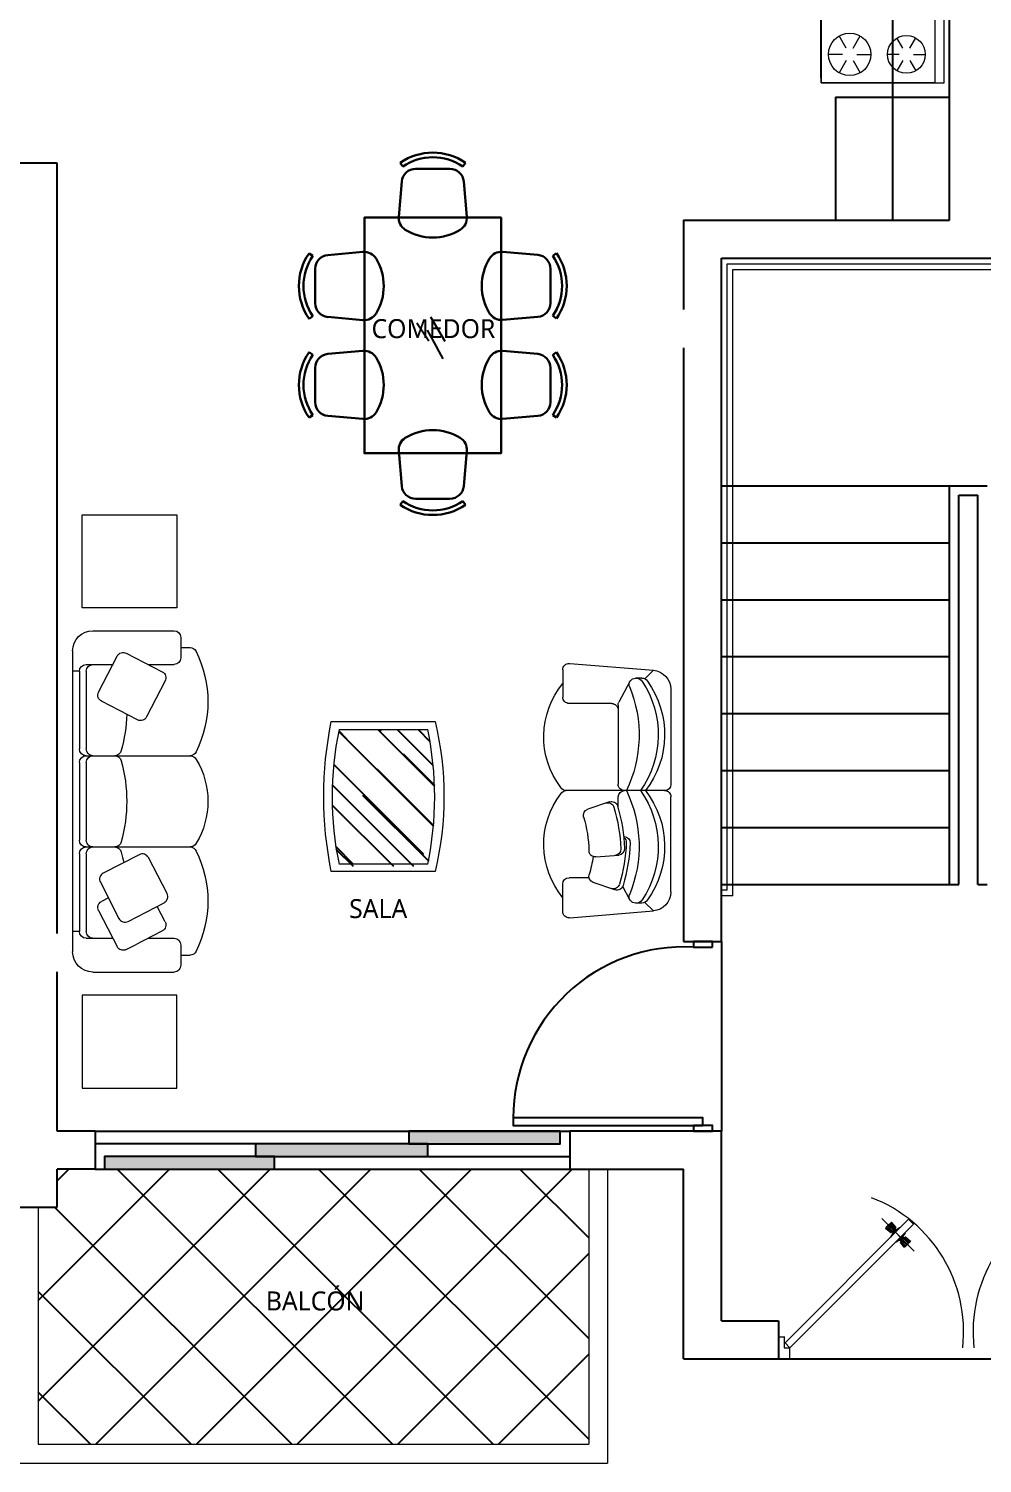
# Model space of a CAD drawing. Header units: feet. Extents: x 317 to 512, y -141 to 162.
# Drawn here: x 462.54 to 467.56, y 60.21 to 67.77 of the extents above; entities that cross this region are included whole.
import ezdxf

# ---------------------------------------------------------------- set-up
doc = ezdxf.new("R2010")
doc.units = ezdxf.units.FT
doc.header["$MEASUREMENT"] = 0
for name, color, linetype, lineweight in [('A-WALL', 7, 'Continuous', 25), ('closet', 8, 'Continuous', 5), ('FURN', 2, 'Continuous', 30), ('muebles', 2, 'Continuous', 5), ('P-SANR-FIXT', 2, 'Continuous', 9), ('PUERTA', 8, 'Continuous', 9), ('TXT', 2, 'Continuous', 9)]:
    doc.layers.add(name, color=color, linetype=linetype, lineweight=lineweight)
for name, color, linetype in [('AGUASNEGRAS', 4, 'Continuous'), ('COCINA', 2, 'Continuous'), ('escalera', 2, 'Continuous'), ('MB3', 8, 'Continuous'), ('PERT-VENT', 8, 'Continuous'), ('PISO', 8, 'Continuous'), ('puertas', 7, 'Continuous'), ('relleno', 8, 'Continuous'), ('VENTANA', 8, 'Continuous')]:
    doc.layers.add(name, color=color, linetype=linetype)
doc.styles.add('ads', font='trebuc.ttf', dxfattribs={"height": 0.14})

# ---------------------------------------------------------------- blocks, each defined once
blk = doc.blocks.new('A$C285A50AC')
at = {"layer": 'muebles'}
for p, q in [((0.0012, 0.6896, -0.889), (0, 0.0292, -0.889)), ((0.0012, 0.6896), (0.0011, 0.6388)), ((0.0011, 0.6388), (0.7631, 0.6374)), ((0.7632, 0.6882), (0.0012, 0.6896)), ((0.7632, 0.6882, -0.889), (0.0012, 0.6896, -0.889)), ((0.762, 0.0278, -0.889), (0.7632, 0.6882, -0.889)), ((0.7631, 0.6374), (0.7632, 0.6882)), ((0.1203, 0.5052, 0.0025), (0.0543, 0.5435, 0.0025)), ((0.1533, 0.5242, 0.0025), (0.1534, 0.6004, 0.0025)), ((0.1863, 0.5051, 0.0025), (0.2523, 0.5431, 0.0025)), ((0.6105, 0.5234, 0.0025), (0.6106, 0.5869, 0.0025)), ((0.1202, 0.4671, 0.0025), (0.0541, 0.4292, 0.0025)), ((0.1862, 0.467, 0.0025), (0.2521, 0.4288, 0.0025)), ((0.5774, 0.4663, 0.0025), (0.5223, 0.4347, 0.0025)), ((0.5775, 0.5044, 0.0025), (0.5225, 0.5363, 0.0025)), ((0.6434, 0.4662, 0.0025), (0.6983, 0.4343, 0.0025)), ((0.6435, 0.5043, 0.0025), (0.6985, 0.5359, 0.0025)), ((0.1532, 0.448, 0.0025), (0.153, 0.3718, 0.0025)), ((0.6104, 0.4472, 0.0025), (0.6102, 0.3837, 0.0025)), ((0.1197, 0.2004, 0.0025), (0.0648, 0.2323, 0.0025)), ((0.1527, 0.2194, 0.0025), (0.1529, 0.2829, 0.0025)), ((0.1857, 0.2003, 0.0025), (0.2408, 0.232, 0.0025)), ((0.5769, 0.1996, 0.0025), (0.511, 0.2378, 0.0025)), ((0.6099, 0.2186, 0.0025), (0.6101, 0.2948, 0.0025)), ((0.6429, 0.1995, 0.0025), (0.709, 0.2375, 0.0025)), ((0.1196, 0.1623, 0.0025), (0.0646, 0.1307, 0.0025)), ((0.1856, 0.1622, 0.0025), (0.2406, 0.1304, 0.0025)), ((0.5768, 0.1615, 0.0025), (0.5108, 0.1235, 0.0025)), ((0.6428, 0.1614, 0.0025), (0.7088, 0.1232, 0.0025)), ((0.1526, 0.1432, 0.0025), (0.1525, 0.0797, 0.0025)), ((0.6098, 0.1424, 0.0025), (0.6097, 0.0662, 0.0025)), ((0, 0.0292, -0.889), (0.762, 0.0278, -0.889))]:
    blk.add_line(p, q, dxfattribs=at)
at = {"layer": 'muebles', "extrusion": (-0.001805, -0.999998, 0)}
for p, q in [((0.0635, 0.0265, -0.6223), (0.6985, 0.0254, -0.6223)), ((0.0635, 0.0265, -0.1016), (0.6985, 0.0254, -0.1016))]:
    blk.add_line(p, q, dxfattribs=at)
at = {"layer": 'muebles'}
for centre, radius in [((0.1532, 0.4861, 0.0025), 0.1143), ((0.6104, 0.4853, 0.0025), 0.1016), ((0.1527, 0.1813, 0.0025), 0.1016), ((0.6099, 0.1805, 0.0025), 0.1143)]:
    blk.add_circle(centre, radius, dxfattribs=at)
at = {"layer": 'muebles', "extrusion": (-0.001805, -0.999998, 0)}
for centre in [(0.0888, -0.0381, -0.0267), (0.2158, -0.0381, -0.0267), (0.3809, -0.0381, -0.0267), (0.546, -0.0381, -0.0267), (0.673, -0.0381, -0.0267)]:
    blk.add_circle(centre, 0.0254, dxfattribs=at)
at = {"layer": 'muebles'}
for points in [[(0, 0.0292), (0.0011, 0.6388), (0.7631, 0.6374), (0.762, 0.0278)], [(0.0012, 0.6896, 0.254), (0.0011, 0.6388, 0.254), (0.7631, 0.6374, 0.254), (0.7632, 0.6882, 0.254)], [(0.0254, 0.0266, -0.0762), (0.0254, 0.0266, -0.5334), (0.7366, 0.0253, -0.5334), (0.7366, 0.0253, -0.0762)], [(0.0254, 0.0266, -0.5969), (0.0254, 0.0266, -0.8509), (0.7366, 0.0253, -0.8509), (0.7366, 0.0253, -0.5969)]]:
    blk.add_3dface(points, dxfattribs=at)
blk = doc.blocks.new('A$C4D292AF4')
at = {"layer": 'puertas'}
for points in [[(0.03, 0.05), (0.07, 0.05), (0.07, 1.05), (0.03, 1.05)], [(0, 0), (0.03, 0), (0.03, 0.1), (0, 0.1)], [(0.97, 0), (1, 0), (1, 0.1), (0.97, 0.1)]]:
    blk.add_lwpolyline(points, close=True, dxfattribs=at)
blk.add_arc((0.0677, 0.1465), 0.9035, 357.04812, 89.85557, dxfattribs=at)
blk = doc.blocks.new('PUERTA DOBLE')
at = {"layer": 'PUERTA'}
for p, q in [((957.1647, -2898.5511), (957.8159, -2897.8987)), ((957.842, -2897.9248), (957.1897, -2898.576)), ((957.6749, -2897.896), (957.8458, -2898.0667)), ((957.695, -2897.946), (957.6947, -2897.9477)), ((957.6947, -2897.9477), (957.695, -2897.9494)), ((957.7226, -2897.9697), (957.6947, -2897.9481)), ((957.695, -2897.946), (957.7107, -2897.9317)), ((957.72, -2897.9697), (957.695, -2897.9494)), ((957.7238, -2897.9685), (957.6961, -2897.946)), ((957.6963, -2897.9434), (957.7093, -2897.9306)), ((957.6974, -2897.9447), (957.6963, -2897.9434)), ((957.7271, -2897.9649), (957.6996, -2897.941)), ((957.7093, -2897.9306), (957.7047, -2897.934)), ((957.7047, -2897.9352), (957.7047, -2897.934)), ((957.7308, -2897.9613), (957.7059, -2897.9363)), ((957.7226, -2897.9174), (957.7093, -2897.9306)), ((957.7093, -2897.9306), (957.7129, -2897.9257)), ((957.7249, -2897.9161), (957.7107, -2897.9317)), ((957.7129, -2897.9257), (957.7143, -2897.9256)), ((957.7389, -2897.9529), (957.7152, -2897.9269)), ((957.7439, -2897.9481), (957.7201, -2897.9221)), ((957.7226, -2897.9174), (957.7232, -2897.918)), ((957.7226, -2897.9697), (957.7354, -2897.9567)), ((957.7476, -2897.9445), (957.7248, -2897.9173)), ((957.7268, -2897.9157), (957.7249, -2897.9161)), ((957.7485, -2897.9435), (957.726, -2897.9161)), ((957.7282, -2897.9163), (957.7268, -2897.9157)), ((957.7485, -2897.9412), (957.7282, -2897.9163)), ((957.7297, -2897.966), (957.7368, -2897.959)), ((957.7331, -2897.9698), (957.7297, -2897.966)), ((957.7331, -2897.9698), (957.7297, -2897.966)), ((957.7343, -2897.9685), (957.7305, -2897.9649)), ((957.7357, -2897.9671), (957.7318, -2897.9636)), ((957.7331, -2897.9698), (957.7401, -2897.9613)), ((957.7378, -2897.965), (957.7342, -2897.9611)), ((957.7485, -2897.9435), (957.7354, -2897.9567)), ((957.7449, -2897.9505), (957.7368, -2897.959)), ((957.739, -2897.9757), (957.74, -2897.9685)), ((957.7427, -2897.9589), (957.74, -2897.9556)), ((957.7485, -2897.9541), (957.7401, -2897.9613)), ((957.7446, -2897.9568), (957.7425, -2897.9527)), ((957.7438, -2897.9697), (957.7427, -2897.966)), ((957.7485, -2897.9649), (957.7436, -2897.9635)), ((957.7472, -2897.9556), (957.7438, -2897.9519)), ((957.7485, -2897.9541), (957.7449, -2897.9505)), ((957.7473, -2897.9541), (957.745, -2897.9518)), ((957.7729, -2897.9939), (957.7469, -2897.9679)), ((957.7533, -2897.9602), (957.7472, -2897.9612)), ((957.7604, -2897.9529), (957.7494, -2897.9591)), ((957.7662, -2897.947), (957.7521, -2897.9565)), ((957.7558, -2897.9541), (957.7547, -2897.9541)), ((957.7686, -2897.9447), (957.7558, -2897.9541)), ((957.7976, -2897.9712), (957.7969, -2897.9698)), ((957.8159, -2897.8987), (957.842, -2897.9248)), ((958.5859, -2897.896), (958.4149, -2898.0667)), ((958.4449, -2897.8987), (958.4188, -2897.9248)), ((958.4188, -2897.9248), (959.0711, -2898.576)), ((959.096, -2898.5511), (958.4449, -2897.8987)), ((958.4632, -2897.9712), (958.4639, -2897.9698)), ((958.4879, -2897.9939), (958.5139, -2897.9679)), ((958.4922, -2897.9447), (958.505, -2897.9541)), ((958.4946, -2897.947), (958.5087, -2897.9565)), ((958.5004, -2897.9529), (958.5114, -2897.9591)), ((958.505, -2897.9541), (958.5061, -2897.9541)), ((958.5075, -2897.9602), (958.5136, -2897.9612)), ((958.5122, -2897.9435), (958.5348, -2897.9161)), ((958.5122, -2897.9412), (958.5326, -2897.9163)), ((958.5122, -2897.9435), (958.5254, -2897.9567)), ((958.5122, -2897.9541), (958.5159, -2897.9505)), ((958.5122, -2897.9541), (958.5207, -2897.9613)), ((958.5122, -2897.9649), (958.5172, -2897.9635)), ((958.5132, -2897.9445), (958.536, -2897.9173)), ((958.5135, -2897.9541), (958.5158, -2897.9518)), ((958.5136, -2897.9556), (958.517, -2897.9519)), ((958.5159, -2897.9505), (958.524, -2897.959)), ((958.5162, -2897.9568), (958.5183, -2897.9527)), ((958.5169, -2897.9481), (958.5407, -2897.9221)), ((958.517, -2897.9697), (958.5181, -2897.966)), ((958.5181, -2897.9589), (958.5208, -2897.9556)), ((958.5277, -2897.9698), (958.5207, -2897.9613)), ((958.5218, -2897.9757), (958.5208, -2897.9685)), ((958.5219, -2897.9529), (958.5456, -2897.9269)), ((958.523, -2897.965), (958.5266, -2897.9611)), ((958.5311, -2897.966), (958.524, -2897.959)), ((958.5251, -2897.9671), (958.529, -2897.9636)), ((958.5382, -2897.9697), (958.5254, -2897.9567)), ((958.5265, -2897.9685), (958.5303, -2897.9649)), ((958.5277, -2897.9698), (958.5311, -2897.966)), ((958.5277, -2897.9698), (958.5311, -2897.966)), ((958.53, -2897.9613), (958.5549, -2897.9363)), ((958.5326, -2897.9163), (958.534, -2897.9157)), ((958.5337, -2897.9649), (958.5611, -2897.941)), ((958.534, -2897.9157), (958.5359, -2897.9161)), ((958.5359, -2897.9161), (958.5501, -2897.9317)), ((958.537, -2897.9685), (958.5647, -2897.946)), ((958.5382, -2897.9174), (958.5376, -2897.918)), ((958.5382, -2897.9174), (958.5515, -2897.9306)), ((958.5382, -2897.9697), (958.566, -2897.9481)), ((958.5408, -2897.9697), (958.5658, -2897.9494)), ((958.5479, -2897.9257), (958.5464, -2897.9256)), ((958.5515, -2897.9306), (958.5479, -2897.9257)), ((958.5658, -2897.946), (958.5501, -2897.9317)), ((958.5515, -2897.9306), (958.5561, -2897.934)), ((958.5645, -2897.9434), (958.5515, -2897.9306)), ((958.5561, -2897.9352), (958.5561, -2897.934)), ((958.5634, -2897.9447), (958.5645, -2897.9434)), ((958.5658, -2897.946), (958.5661, -2897.9477)), ((958.5661, -2897.9477), (958.5658, -2897.9494)), ((957.7235, -2897.9899), (957.732, -2897.9768)), ((957.7257, -2897.9886), (957.7355, -2897.9732)), ((957.732, -2897.9814), (957.7379, -2897.9706)), ((957.732, -2897.9768), (957.7331, -2897.9766)), ((957.7507, -2898.0185), (957.7651, -2898.009)), ((957.7532, -2898.016), (957.7686, -2898.0064)), ((957.7591, -2898.01), (957.771, -2898.0042)), ((957.7662, -2898.0029), (957.7734, -2898.0016)), ((957.7722, -2898.0219), (957.7914, -2898.0458)), ((957.7723, -2897.9981), (957.7757, -2897.998)), ((957.7723, -2898.0087), (957.7795, -2898.0004)), ((957.7723, -2898.0185), (957.7852, -2898.0064)), ((957.7723, -2898.0087), (957.7759, -2898.0124)), ((957.7723, -2898.0087), (957.7759, -2898.0111)), ((957.7724, -2898.0193), (957.7929, -2898.0459)), ((957.7733, -2898.0078), (957.7771, -2898.0111)), ((957.7733, -2898.0184), (957.7955, -2898.0451)), ((957.7748, -2898.0067), (957.778, -2898.0087)), ((957.7759, -2897.9937), (957.7771, -2897.997)), ((957.7759, -2898.0124), (957.7829, -2898.0038)), ((957.7771, -2898.0041), (957.7804, -2898.0067)), ((957.7771, -2898.0147), (957.8, -2898.0401)), ((957.7875, -2897.9935), (957.7795, -2898.0004)), ((957.7805, -2898.0101), (957.8046, -2898.035)), ((957.7819, -2897.9874), (957.7806, -2897.9945)), ((957.7818, -2897.9982), (957.7853, -2898.0016)), ((957.7913, -2897.9967), (957.7829, -2898.0038)), ((957.7876, -2897.9814), (957.783, -2897.9922)), ((957.7838, -2897.9956), (957.7875, -2897.9994)), ((957.7972, -2897.9933), (957.7852, -2898.0064)), ((957.7949, -2897.9746), (957.7853, -2897.9899)), ((957.7864, -2897.9935), (957.7898, -2897.9967)), ((957.7865, -2897.9945), (957.7901, -2897.9981)), ((957.7875, -2897.9935), (957.7898, -2897.9967)), ((957.7973, -2897.9731), (957.7878, -2897.9861)), ((957.789, -2898.0016), (957.8138, -2898.0258)), ((957.7933, -2898.046), (957.7915, -2898.0457)), ((957.7949, -2898.0457), (957.7933, -2898.046)), ((957.7936, -2897.9982), (957.8189, -2898.0212)), ((957.7949, -2897.9969), (957.7938, -2897.9971)), ((957.7949, -2898.0457), (957.8093, -2898.03)), ((957.796, -2897.9945), (957.8238, -2898.0167)), ((957.7968, -2898.0437), (957.7975, -2898.0443)), ((957.7973, -2897.9731), (957.7976, -2897.9712)), ((957.7975, -2898.0443), (957.8104, -2898.0313)), ((957.8005, -2897.9933), (957.8246, -2898.0124)), ((957.8057, -2898.036), (957.8069, -2898.036)), ((957.8104, -2898.0313), (957.8069, -2898.036)), ((957.8248, -2898.0157), (957.8093, -2898.03)), ((957.8235, -2898.0181), (957.8104, -2898.0313)), ((957.8104, -2898.0313), (957.8153, -2898.0278)), ((957.8148, -2898.0268), (957.8148, -2898.0269)), ((957.8153, -2898.0278), (957.8153, -2898.0263)), ((957.8235, -2898.0181), (957.8229, -2898.0175)), ((957.8246, -2898.0124), (957.8252, -2898.0138)), ((957.8252, -2898.0138), (957.8248, -2898.0157)), ((958.4362, -2898.0124), (958.4356, -2898.0138)), ((958.4356, -2898.0138), (958.436, -2898.0157)), ((958.436, -2898.0157), (958.4515, -2898.03)), ((958.4602, -2897.9933), (958.4362, -2898.0124)), ((958.4648, -2897.9945), (958.437, -2898.0167)), ((958.4373, -2898.0181), (958.4379, -2898.0175)), ((958.4373, -2898.0181), (958.4504, -2898.0313)), ((958.4672, -2897.9982), (958.4419, -2898.0212)), ((958.4455, -2898.0278), (958.4455, -2898.0263)), ((958.4504, -2898.0313), (958.4455, -2898.0278)), ((958.446, -2898.0268), (958.4459, -2898.0269)), ((958.4718, -2898.0016), (958.447, -2898.0258)), ((958.4504, -2898.0313), (958.4538, -2898.036)), ((958.4633, -2898.0443), (958.4504, -2898.0313)), ((958.4658, -2898.0457), (958.4515, -2898.03)), ((958.4551, -2898.036), (958.4538, -2898.036)), ((958.4803, -2898.0101), (958.4561, -2898.035)), ((958.4837, -2898.0147), (958.4608, -2898.0401)), ((958.4635, -2897.9731), (958.4632, -2897.9712)), ((958.464, -2898.0437), (958.4633, -2898.0443)), ((958.4635, -2897.9731), (958.473, -2897.9861)), ((958.4636, -2897.9933), (958.4756, -2898.0064)), ((958.4875, -2898.0184), (958.4653, -2898.0451)), ((958.4658, -2898.0457), (958.4675, -2898.046)), ((958.4659, -2897.9746), (958.4755, -2897.9899)), ((958.4659, -2897.9969), (958.467, -2897.9971)), ((958.4675, -2898.046), (958.4693, -2898.0457)), ((958.4884, -2898.0193), (958.4679, -2898.0459)), ((958.4886, -2898.0219), (958.4694, -2898.0458)), ((958.4695, -2897.9967), (958.4779, -2898.0038)), ((958.4743, -2897.9945), (958.4707, -2897.9981)), ((958.4733, -2897.9935), (958.4709, -2897.9967)), ((958.4744, -2897.9935), (958.4709, -2897.9967)), ((958.4732, -2897.9814), (958.4778, -2897.9922)), ((958.4733, -2897.9935), (958.4812, -2898.0004)), ((958.477, -2897.9956), (958.4733, -2897.9994)), ((958.479, -2897.9982), (958.4755, -2898.0016)), ((958.4885, -2898.0185), (958.4756, -2898.0064)), ((958.4849, -2898.0124), (958.4779, -2898.0038)), ((958.4789, -2897.9874), (958.4801, -2897.9945)), ((958.4837, -2898.0041), (958.4804, -2898.0067)), ((958.4885, -2898.0087), (958.4812, -2898.0004)), ((958.486, -2898.0067), (958.4828, -2898.0087)), ((958.4849, -2897.9937), (958.4837, -2897.997)), ((958.4875, -2898.0078), (958.4837, -2898.0111)), ((958.4885, -2898.0087), (958.4849, -2898.0124)), ((958.4885, -2898.0087), (958.4849, -2898.0111)), ((958.4885, -2897.9981), (958.485, -2897.998)), ((958.4946, -2898.0029), (958.4874, -2898.0016)), ((958.5017, -2898.01), (958.4898, -2898.0042)), ((958.5076, -2898.016), (958.4922, -2898.0064)), ((958.51, -2898.0185), (958.4957, -2898.009)), ((958.5288, -2897.9814), (958.5229, -2897.9706)), ((958.535, -2897.9886), (958.5252, -2897.9732)), ((958.5288, -2897.9768), (958.5277, -2897.9766)), ((958.5372, -2897.9899), (958.5288, -2897.9768)), ((957.1598, -2898.5202), (957.1304, -2898.5202)), ((957.1598, -2898.5168), (957.1599, -2898.5761)), ((957.1898, -2898.5761), (957.1647, -2898.5511)), ((959.071, -2898.5761), (959.096, -2898.5511)), ((959.101, -2898.5168), (959.1009, -2898.5761)), ((959.101, -2898.5202), (959.1304, -2898.5202)), ((957.1898, -2898.6353), (957.1304, -2898.6353)), ((957.1599, -2898.5761), (957.1898, -2898.5761)), ((957.1898, -2898.6353), (957.1898, -2898.5761)), ((959.071, -2898.6353), (959.071, -2898.5761)), ((959.1009, -2898.5761), (959.071, -2898.5761)), ((959.071, -2898.6353), (959.1304, -2898.6353))]:
    blk.add_line(p, q, dxfattribs=at)
at = {"layer": 'PUERTA', "extrusion": (0, 0, -1)}
for centre, radius, start, end in [((-957.3493, -2898.4916), 0.7562, 111.06671, 186.41547), ((-958.9115, -2898.4916), 0.7562, 353.58453, 68.93329), ((-957.7212, -2897.9672), 0.00261, 243.43495, 296.56505), ((-957.7283, -2897.9649), 0.00166, 225, 315), ((-957.7343, -2897.9708), 0.00261, 296.56505, 26.56505), ((-957.7438, -2897.9494), 0.00261, 116.56505, 243.43495), ((-957.7461, -2897.9423), 0.00261, 153.43495, 225), ((-957.7497, -2897.9554), 0.00166, 45, 135), ((-957.7533, -2897.9518), 0.00261, 243.43495, 296.56505), ((-957.7699, -2897.9459), 0.00166, 45, 135), ((-958.4909, -2897.9459), 0.00166, 45, 135), ((-958.5075, -2897.9518), 0.00261, 243.43495, 296.56505), ((-958.5111, -2897.9554), 0.00166, 45, 135), ((-958.5146, -2897.9423), 0.00261, 315, 26.56505), ((-958.517, -2897.9494), 0.00261, 296.56505, 63.43495), ((-958.5265, -2897.9708), 0.00261, 153.43495, 243.43495), ((-958.5325, -2897.9649), 0.00166, 225, 315), ((-958.5396, -2897.9672), 0.00261, 243.43495, 296.56505), ((-957.7248, -2897.9922), 0.00166, 315, 45), ((-957.7307, -2897.9744), 0.00261, 153.43495, 225), ((-957.7496, -2898.0174), 0.00166, 225, 315), ((-957.7675, -2898.0112), 0.00332, 45, 108.43495), ((-957.7699, -2898.0076), 0.00261, 206.56505, 315), ((-957.7735, -2898.0207), 0.00166, 315, 45), ((-957.777, -2898.0136), 0.00261, 296.56505, 26.56505), ((-957.7889, -2897.9886), 0.00166, 315, 45), ((-957.7853, -2897.991), 0.00261, 153.43495, 225), ((-957.7925, -2897.9981), 0.00166, 45, 135), ((-957.7994, -2897.9946), 0.00166, 44.6517, 134.6517), ((-958.4614, -2897.9946), 0.00166, 45.3483, 135.3483), ((-958.4683, -2897.9981), 0.00166, 45, 135), ((-958.4755, -2897.991), 0.00261, 315, 26.56505), ((-958.4719, -2897.9886), 0.00166, 135, 225), ((-958.4838, -2898.0136), 0.00261, 153.43495, 243.43495), ((-958.4873, -2898.0207), 0.00166, 135, 225), ((-958.4909, -2898.0076), 0.00261, 225, 333.43495), ((-958.4933, -2898.0112), 0.00332, 71.56505, 135), ((-958.5112, -2898.0174), 0.00166, 225, 315), ((-958.5301, -2897.9744), 0.00261, 315, 26.56505), ((-958.536, -2897.9922), 0.00166, 135, 225)]:
    blk.add_arc(centre, radius, start, end, dxfattribs=at)
blk = doc.blocks.new('A$C45091238')
for points in [[(1.6527, 0.1333), (2.45, 0.1333), (2.45, 0.2), (1.6527, 0.2)], [(0.8455, 0.0667), (1.7527, 0.0667), (1.7527, 0.1333), (0.8455, 0.1333)], [(0.05, 0), (0.9455, 0), (0.9455, 0.0667), (0.05, 0.0667)]]:
    blk.add_hatch(color=256).paths.add_polyline_path(points)
at = {"layer": 'PERT-VENT', "extrusion": (-6.28888e-16, -1.94037e-15, -1)}
for points in [[(-1.6527, 0.1333), (-2.45, 0.1333), (-2.45, 0.2), (-1.6527, 0.2)], [(-0.8455, 0.0667), (-1.7527, 0.0667), (-1.7527, 0.1333), (-0.8455, 0.1333)], [(-0.05, 0), (-0.9455, 0), (-0.9455, 0.0667), (-0.05, 0.0667)]]:
    blk.add_lwpolyline(points, close=True, dxfattribs=at)
at = {"layer": 'PISO'}
for p, q in [((0, 0.2), (2.5, 0.2)), ((0, 0), (2.5, 0))]:
    blk.add_line(p, q, dxfattribs=at)
at = {"layer": 'PISO', "extrusion": (-6.28888e-16, -1.94037e-15, -1)}
for p, q in [((0.8955, 0.1333), (0, 0.1333)), ((1.7527, 0.0667), (2.5, 0.0667))]:
    blk.add_line(p, q, dxfattribs=at)
blk = doc.blocks.new('A$C5D053580')
for p, q in [((0.761, 1.0167), (0.6899, 1.1234)), ((0.8553, 1.0161), (0.7719, 1.1588)), ((0.8454, 0.9144), (0.7531, 1.0828))]:
    blk.add_line(p, q)
at = {"layer": 'FURN'}
for p, q in [((0.6077, 2.0398, -0.375), (0.5924, 2.0621, -0.375)), ((0.8841, 2.0262, -0.375), (0.6834, 2.0262, -0.375)), ((0.9598, 2.0398, -0.375), (0.9751, 2.0621, -0.375)), ((0.5845, 1.7462, -0.375), (0.6024, 1.952, -0.375)), ((0.9829, 1.7462, -0.375), (0.965, 1.952, -0.375)), ((0.3837, 1.7412, 0.375), (1.1837, 1.7412, 0.375)), ((0.3837, 0.3612, 0.375), (0.3837, 1.7412, 0.375)), ((1.1837, 1.7412, 0.375), (1.1837, 0.3612, 0.375)), ((0.0815, 1.5164, -0.375), (0.0592, 1.5317, -0.375)), ((0.3751, 1.5396, -0.375), (0.1693, 1.5217, -0.375)), ((1.1923, 1.5405, -0.375), (1.3982, 1.5226, -0.375)), ((1.4859, 1.5173, -0.375), (1.5083, 1.5326, -0.375)), ((0.0951, 1.4408, -0.375), (0.0951, 1.24, -0.375)), ((1.4724, 1.4416, -0.375), (1.4724, 1.2409, -0.375)), ((0.0815, 1.1643, -0.375), (0.0592, 1.149, -0.375)), ((0.3751, 1.1412, -0.375), (0.1693, 1.1591, -0.375)), ((1.1923, 1.142, -0.375), (1.3982, 1.1599, -0.375)), ((1.4859, 1.1652, -0.375), (1.5083, 1.1499, -0.375)), ((0.0815, 0.9373, -0.375), (0.0592, 0.9526, -0.375)), ((0.3751, 0.9605, -0.375), (0.1693, 0.9426, -0.375)), ((1.1923, 0.9605, -0.375), (1.3982, 0.9426, -0.375)), ((1.4859, 0.9373, -0.375), (1.5083, 0.9526, -0.375)), ((0.0951, 0.8616, -0.375), (0.0951, 0.6609, -0.375)), ((1.4724, 0.8616, -0.375), (1.4724, 0.6609, -0.375)), ((0.0815, 0.5852, -0.375), (0.0592, 0.5699, -0.375)), ((0.3751, 0.562, -0.375), (0.1693, 0.5799, -0.375)), ((1.1923, 0.562, -0.375), (1.3982, 0.5799, -0.375)), ((1.4859, 0.5852, -0.375), (1.5083, 0.5699, -0.375)), ((1.1837, 0.3612, 0.375), (0.3837, 0.3612, 0.375)), ((0.5845, 0.3751, -0.375), (0.6024, 0.1693, -0.375)), ((0.9829, 0.3751, -0.375), (0.965, 0.1693, -0.375)), ((0.8841, 0.0951, -0.375), (0.6834, 0.0951, -0.375)), ((0.6077, 0.0815, -0.375), (0.5924, 0.0592, -0.375)), ((0.9598, 0.0815, -0.375), (0.9751, 0.0592, -0.375))]:
    blk.add_line(p, q, dxfattribs=at)
for centre, radius, start, end in [((0.7837, 1.7825, -0.375), 0.3388, 55.61966, 124.38034), ((0.6834, 1.945, -0.375), 0.0813, 90, 175.03026), ((0.7837, 1.7825, -0.375), 0.3118, 55.61966, 124.38034), ((0.8841, 1.945, -0.375), 0.0813, 4.96974, 90), ((0.6655, 1.7391, -0.375), 0.0813, 175.03026, 238.40697), ((0.902, 1.7391, -0.375), 0.0813, 301.59303, 4.96974), ((0.7837, 1.9314, -0.375), 0.307, 238.40697, 301.59303), ((0.3388, 1.3404, -0.375), 0.3388, 145.61966, 214.38034), ((0.3388, 1.3404, -0.375), 0.3118, 145.61966, 214.38034), ((0.1763, 1.4408, -0.375), 0.0813, 94.96974, 180), ((0.3822, 1.4587, -0.375), 0.0813, 31.59303, 94.96974), ((1.1853, 1.4595, -0.375), 0.0813, 85.03026, 148.40697), ((1.3911, 1.4416, -0.375), 0.0813, 0, 85.03026), ((1.2286, 1.3412, -0.375), 0.3118, 325.61966, 34.38034), ((1.2286, 1.3412, -0.375), 0.3388, 325.61966, 34.38034), ((0.1899, 1.3404, -0.375), 0.307, 328.40697, 31.59303), ((1.3776, 1.3412, -0.375), 0.307, 148.40697, 211.59303), ((0.1763, 1.24, -0.375), 0.0813, 180, 265.03026), ((0.3822, 1.2221, -0.375), 0.0813, 265.03026, 328.40697), ((1.1853, 1.223, -0.375), 0.0813, 211.59303, 274.96974), ((1.3911, 1.2409, -0.375), 0.0813, 274.96974, 0), ((0.3388, 0.7612, -0.375), 0.3388, 145.61966, 214.38034), ((0.3388, 0.7612, -0.375), 0.3118, 145.61966, 214.38034), ((0.1763, 0.8616, -0.375), 0.0813, 94.96974, 180), ((0.3822, 0.8795, -0.375), 0.0813, 31.59303, 94.96974), ((1.1853, 0.8795, -0.375), 0.0813, 85.03026, 148.40697), ((1.3911, 0.8616, -0.375), 0.0813, 0, 85.03026), ((1.2286, 0.7612, -0.375), 0.3118, 325.61966, 34.38034), ((1.2286, 0.7612, -0.375), 0.3388, 325.61966, 34.38034), ((0.1899, 0.7612, -0.375), 0.307, 328.40697, 31.59303), ((1.3776, 0.7612, -0.375), 0.307, 148.40697, 211.59303), ((0.1763, 0.6609, -0.375), 0.0813, 180, 265.03026), ((0.3822, 0.643, -0.375), 0.0813, 265.03026, 328.40697), ((1.1853, 0.643, -0.375), 0.0813, 211.59303, 274.96974), ((1.3911, 0.6609, -0.375), 0.0813, 274.96974, 0), ((0.6655, 0.3822, -0.375), 0.0813, 121.59303, 184.96974), ((0.7837, 0.1899, -0.375), 0.307, 58.40697, 121.59303), ((0.902, 0.3822, -0.375), 0.0813, 355.03026, 58.40697), ((0.6834, 0.1763, -0.375), 0.0813, 184.96974, 270), ((0.8841, 0.1763, -0.375), 0.0813, 270, 355.03026), ((0.7837, 0.3388, -0.375), 0.3388, 235.61966, 304.38034), ((0.7837, 0.3388, -0.375), 0.3118, 235.61966, 304.38034)]:
    blk.add_arc(centre, radius, start, end, dxfattribs=at)
for points in [[(0.3837, 1.7412, -0.375), (0.3837, 1.7412, 0.375), (0.3837, 1.6612, 0.375), (0.3837, 1.7012, -0.375)], [(0.4637, 1.7412, 0.375), (0.4237, 1.7412, -0.375), (0.3837, 1.7412, -0.375), (0.3837, 1.7412, 0.375)], [(1.1837, 0.3612, 0.425), (0.3837, 0.3612, 0.425), (0.3837, 1.7412, 0.425), (1.1837, 1.7412, 0.425)], [(1.1037, 1.7412, 0.375), (1.1437, 1.7412, -0.375), (1.1837, 1.7412, -0.375), (1.1837, 1.7412, 0.375)], [(1.1837, 1.7412, -0.375), (1.1837, 1.7412, 0.375), (1.1837, 1.6612, 0.375), (1.1837, 1.7012, -0.375)], [(0.3837, 0.3612, -0.375), (0.3837, 0.3612, 0.375), (0.3837, 0.4412, 0.375), (0.3837, 0.4012, -0.375)], [(1.1837, 0.3612, -0.375), (1.1837, 0.3612, 0.375), (1.1837, 0.4412, 0.375), (1.1837, 0.4012, -0.375)], [(0.4637, 0.3612, 0.375), (0.4237, 0.3612, -0.375), (0.3837, 0.3612, -0.375), (0.3837, 0.3612, 0.375)], [(1.1037, 0.3612, 0.375), (1.1437, 0.3612, -0.375), (1.1837, 0.3612, -0.375), (1.1837, 0.3612, 0.375)]]:
    blk.add_3dface(points, dxfattribs=at)
blk = doc.blocks.new('A$C4CC40D8E')
at = {"layer": 'muebles'}
for p, q in [((0.15, 2.525, 0.013), (0.75, 2.525, 0.013)), ((0.8, 2.325, 0.013), (0.8, 2.475, 0.013)), ((0, 0.15, 0.013), (0, 2.375, 0.013)), ((0.191, 2.07, 0.013), (0.329, 2.337, 0.013)), ((0.396, 2.358, 0.013), (0.663, 2.221, 0.013)), ((0.8, 2.4, 0.013), (0.868, 2.4, 0.013)), ((0.1, 2.275, 0.013), (0.297, 2.275, 0.013)), ((0.557, 2.275, 0.013), (0.75, 2.275, 0.013)), ((0.05, 2.225, 0.013), (0, 2.225, 0.013)), ((0.05, 1.65, 0.013), (0.05, 2.225, 0.013)), ((0.1, 1.65, 0.013), (0.1, 2.225, 0.013)), ((0.684, 2.153, 0.013), (0.625, 2.039, 0.013)), ((0.264, 1.976, 0.013), (0.213, 2.003, 0.013)), ((0.1, 1.6, 0.013), (0.869, 1.6, 0.013)), ((0.05, 0.975, 0.013), (0.05, 1.55, 0.013)), ((0.1, 0.975, 0.013), (0.1, 1.55, 0.013)), ((0.05, 0.3, 0.013), (0.05, 0.875, 0.013)), ((0.1, 0.925, 0.013), (0.869, 0.925, 0.013)), ((0.1, 0.3, 0.013), (0.1, 0.875, 0.013)), ((0.05, 0.3, 0.013), (0, 0.3, 0.013)), ((0.1, 0.25, 0.013), (0.297, 0.25, 0.013)), ((0.557, 0.25, 0.013), (0.75, 0.25, 0.013)), ((0.8, 0.05, 0.013), (0.8, 0.2, 0.013)), ((0.8, 0.125, 0.013), (0.868, 0.125, 0.013)), ((0.15, 0, 0.013), (0.75, 0, 0.013))]:
    blk.add_line(p, q, dxfattribs=at)
at = {"layer": 'muebles', "elevation": 0.013}
for points in [[(0.698, 1.945), (0.56, 1.678, -0.414214), (0.493, 1.657), (0.226, 1.794, -0.414214), (0.205, 1.861), (0.342, 2.128, -0.414214), (0.41, 2.15), (0.676, 2.012, -0.414214)], [(0.684, 0.372), (0.547, 0.638, 0.414214), (0.48, 0.66), (0.213, 0.522, 0.414214), (0.191, 0.455), (0.329, 0.188, 0.414214), (0.396, 0.167), (0.663, 0.304, 0.414214)]]:
    blk.add_lwpolyline(points, format="xyb", close=True, dxfattribs=at)
at = {"layer": 'muebles'}
for centre, radius, start, end in [((0.15, 2.375, 0.013), 0.15, 90, 180), ((0.75, 2.475, 0.013), 0.05, 360, 90), ((0.373, 2.314, 0.013), 0.05, 62.7398, 152.7398), ((0.868, 2.35, 0.013), 0.05, 23.8847, 90), ((0.162, 2, 0.013), 0.838, 333.776, 26.224), ((0.1, 2.225, 0.013), 0.05, 90, 180), ((0.15, 2.225, 0.013), 0.05, 90, 180), ((0.75, 2.325, 0.013), 0.05, 270, 360), ((0.64, 2.176, 0.013), 0.05, 332.7398, 62.7398), ((0.236, 2.047, 0.013), 0.05, 152.7398, 242.7398), ((-0.718, 1.937, 0.013), 1.118, 344.5029, 348.573), ((0.1, 1.65, 0.013), 0.05, 180, 270), ((0.1, 1.55, 0.013), 0.05, 90, 180), ((0.15, 1.65, 0.013), 0.05, 180, 270), ((0.15, 1.55, 0.013), 0.05, 90, 180), ((0.311, 1.65, 0.013), 0.05, 270, 347.1604), ((0.311, 1.55, 0.013), 0.05, 12.8396, 90), ((0.868, 1.65, 0.013), 0.05, 270, 336.1153), ((0.869, 1.55, 0.013), 0.05, 25.9445, 90), ((-0.718, 1.262, 0.013), 1.118, 344.5029, 15.4971), ((0.399, 1.262, 0.013), 0.601, 329.0457, 30.9543), ((0.1, 0.975, 0.013), 0.05, 180, 270), ((0.15, 0.975, 0.013), 0.05, 180, 270), ((0.311, 0.975, 0.013), 0.05, 270, 347.1604), ((0.1, 0.875, 0.013), 0.05, 90, 180), ((0.15, 0.875, 0.013), 0.05, 90, 180), ((0.311, 0.875, 0.013), 0.05, 12.8396, 90), ((-0.718, 0.587, 0.013), 1.118, 1.5948, 15.4971), ((0.868, 0.875, 0.013), 0.05, 23.8847, 90), ((0.869, 0.975, 0.013), 0.05, 270, 334.0555), ((0.162, 0.525, 0.013), 0.838, 333.776, 26.224), ((0.1, 0.3, 0.013), 0.05, 180, 270), ((0.15, 0.3, 0.013), 0.05, 180, 270), ((0.75, 0.2, 0.013), 0.05, 0, 90), ((0.15, 0.15, 0.013), 0.15, 180, 270), ((0.868, 0.175, 0.013), 0.05, 270, 336.1153), ((0.75, 0.05, 0.013), 0.05, 270, 0)]:
    blk.add_arc(centre, radius, start, end, dxfattribs=at)
blk = doc.blocks.new('A$C6E953964')
at = {"layer": 'muebles'}
for p, q in [((1.358, 1.876), (1.206, 1.724)), ((1.432, 1.873), (1.859, 1.37)), ((1.316, 1.543), (1.206, 1.653)), ((1.527, 1.466), (1.366, 1.546)), ((1.239, 1.39), (1.356, 1.253)), ((1.666, 1.438), (1.552, 1.404)), ((1.751, 1.39), (1.716, 1.426)), ((1.859, 1.37), (1.763, 1.37)), ((1.252, 0.639), (0.704, 1.187)), ((1.008, 1.008), (0.928, 1.169)), ((1.85, 1.167), (1.323, 0.639)), ((1.279, 1.121), (1.282, 1.118)), ((1.091, 0.994), (1.029, 0.932)), ((0.519, 0.422), (0.959, 0.862)), ((0.015, 0.533), (0.167, 0.686)), ((0.475, 0.449), (0.238, 0.686)), ((0.724, 0.041), (1.252, 0.568)), ((0.018, 0.459), (0.521, 0.032)), ((0.453, 0.225), (0.506, 0.401)), ((0.501, 0.14), (0.465, 0.175)), ((0.521, 0.032), (0.521, 0.128))]:
    blk.add_line(p, q, dxfattribs=at)
for centre, radius, start, end in [((1.393, 1.841), 0.05, 40.2921, 135), ((1.346, 1.144), 0.659, 95.5762, 172.3053), ((1.241, 1.689), 0.05, 135, 225), ((0.355, 2.044), 1.078, 323.4757, 331.2045), ((1.343, 1.501), 0.05, 63.7448, 151.2045), ((1.478, 1.435), 0.05, 331.5028, 63.7448), ((1.505, 1.421), 0.05, 331.5542, 63.7448), ((0.429, 2.18), 1.078, 298.7955, 313.14), ((0.711, 1.797), 1.001, 289.1764, 337.4282), ((0.992, 1.521), 0.758, 279.5275, 348.5153), ((1.201, 1.357), 0.05, 40.5997, 133.14), ((0.355, 2.044), 1.328, 317.1583, 331.5028), ((0.355, 2.044), 1.358, 317.2097, 331.5542), ((1.68, 1.39), 0.05, 45, 153.7448), ((1.686, 1.385), 0.05, 343.3506, 45), ((1.716, 1.355), 0.05, 345.2193, 45), ((1.744, 1.273), 0.15, 315, 40.2921), ((1.054, 1.459), 0.72, 277.3329, 350.6734), ((1.299, 1.243), 0.05, 312.8417, 40.5997), ((1.318, 1.22), 0.05, 312.7903, 40.5997), ((0.747, 0.545), 0.659, 97.6947, 174.4238), ((0.67, 1.15), 0.05, 45, 103.6093), ((0.741, 1.221), 0.05, 166.3907, 225), ((0.973, 1.192), 0.05, 118.7955, 206.2552), ((0.429, 2.18), 1.328, 298.4972, 312.8417), ((0.429, 2.18), 1.358, 298.4458, 312.7903), ((1.292, 1.175), 0.05, 262.286, 317.1583), ((1.039, 1.057), 0.05, 206.2552, 298.4972), ((1.315, 1.156), 0.05, 229.4003, 317.2097), ((1.053, 1.03), 0.05, 206.2552, 298.4458), ((1.065, 0.897), 0.05, 135, 225), ((0.094, 1.18), 1.001, 292.5718, 340.8236), ((0.994, 0.826), 0.05, 45, 135), ((0.202, 0.65), 0.05, 45, 135), ((0.37, 0.899), 0.758, 281.4847, 350.4725), ((0.432, 0.837), 0.72, 279.3266, 352.6671), ((1.217, 0.604), 0.05, 315, 45), ((1.287, 0.674), 0.05, 225, 315), ((0.05, 0.498), 0.05, 135, 229.7079), ((0.51, 0.484), 0.05, 225, 315), ((0.554, 0.387), 0.05, 135, 163.0552), ((0.501, 0.211), 0.05, 116.2552, 225), ((0.507, 0.205), 0.05, 225, 286.6494), ((0.536, 0.175), 0.05, 225, 284.7807), ((0.618, 0.147), 0.15, 229.7079, 315)]:
    blk.add_arc(centre, radius, start, end, dxfattribs=at)
blk = doc.blocks.new('A$C00990124')
at = {"layer": 'relleno', "ltscale": 0.4}
h = blk.add_hatch(dxfattribs=at)
h.set_pattern_fill('AR-RROOF', color=256, scale=0.008831, angle=585, style=0)
h.set_pattern_definition([(315, (-222.8446, 143.9424), (0.19032512, -0.50753365), [3.3645046, -0.4486006, 1.1215015, -0.2243003]), (315, (-222.71296, 143.65215), (-0.36954794, -0.0523394), [0.6729009, -0.0740191, 1.3458018, -0.1682252]), (315, (-222.90011, 143.72828), (0.71847733, -0.93100705), [1.79440245, -0.3140204, 0.8972012, -0.2243003])])
h.paths.add_polyline_path([(0.5477, 0.7479), (0.0804, 0.7479, 0.101119), (0.0804, 0.0278), (0.5477, 0.0278, 0.101119)])
at = {"layer": 'muebles'}
for p, q in [((0.0804, 0.7479, 449.1073), (0.5477, 0.7479, 449.1073)), ((0.5477, 0.0384, 449.1073), (0.0804, 0.0384, 449.1073))]:
    blk.add_line(p, q, dxfattribs=at)
at = {"layer": 'muebles', "elevation": 449.1073}
blk.add_lwpolyline([(0.0397, 0.7912), (0.5866, 0.7912, -0.117641), (0.5866, 0), (0.0397, 0, -0.100473), (0.0397, 0.7912)], format="xyb", close=True, dxfattribs=at)
at = {"layer": 'muebles'}
for centre, start, end in [((1.7905, 0.3931, 449.1073), 168.28114, 191.71886), ((-1.1624, 0.3931, 449.1073), 348.28114, 11.71886)]:
    blk.add_arc(centre, 1.7466, start, end, dxfattribs=at)
blk = doc.blocks.new('A$C260D6B89')
at = {"layer": 'PISO'}
h = blk.add_hatch(dxfattribs=at)
h.set_pattern_fill('NET', color=256, scale=3, angle=45, style=0)
h.set_pattern_definition([(45, (6, 0.1), (-0.265165, 0.265165), []), (135, (6, 0.1), (-0.265165, -0.265165), [])])
h.paths.add_polyline_path([(6, 0.1), (6, 1.35), (6.1, 1.35), (6.1, 1.55), (8.9, 1.55), (8.9, 0.1)])
at = {"layer": 'A-WALL', "extrusion": (-2.36783e-12, 8.94772e-16, -1)}
for p, q in [((10.8, 6.55), (10.8, 9.95)), ((6.1, 6.85), (4.1, 6.85)), ((6.1, 1.75), (6.1, 6.85)), ((9.4, 6.55), (9.4, 2.75)), ((9.4, 6.55), (10.8, 6.55)), ((9.6, 2.75), (9.6, 6.35)), ((9.6, 6.35), (12.2, 6.35)), ((9.4, 2.75), (9.6, 2.75)), ((6.3, 1.75), (6.1, 1.75)), ((8.8, 1.75), (8.8, 1.55)), ((9.6, 1.75), (8.8, 1.75)), ((9.6, 0.75), (9.6, 1.75)), ((6.1, 1.35), (6.1, 1.55)), ((6.3, 1.55), (6.1, 1.55)), ((8.8, 1.55), (9.4, 1.55)), ((9.4, 0.55), (9.4, 1.55)), ((5.6662, 1.35), (6.1, 1.35)), ((9.6, 0.75), (9.9, 0.75)), ((9.9, 0.75), (9.9, 0.55)), ((9.4, 0.55), (9.9, 0.55))]:
    blk.add_line(p, q, dxfattribs=at)
at = {"layer": 'A-WALL'}
blk.add_line((6.3, 1.75), (6.3, 1.55), dxfattribs=at)
at = {"layer": 'AGUASNEGRAS', "extrusion": (-2.36783e-12, 8.94772e-16, -1)}
blk.add_line((8.8, 1.75), (8.8, 1.55), dxfattribs=at)
at = {"layer": 'closet'}
for p, q in [((9.63, 3.02), (9.63, 6.32)), ((9.63, 6.32), (12.17, 6.32)), ((9.66, 2.99), (9.66, 6.29)), ((9.66, 6.29), (12.14, 6.29)), ((9.63, 3.02), (9.6, 3.02)), ((9.66, 2.99), (9.6, 2.99))]:
    blk.add_line(p, q, dxfattribs=at)
at = {"layer": 'COCINA', "extrusion": (-2.36783e-12, 8.94772e-16, -1)}
for q in [(10.8, 7.1973), (10.2, 6.55)]:
    blk.add_line((10.2, 7.1973), q, dxfattribs=at)
at = {"layer": 'escalera'}
for p, q in [((9.6, 5.15), (10.8, 5.15)), ((10.8, 3.05), (10.8, 5.15)), ((10.8, 5.15), (11, 5.15)), ((10.85, 3.05), (10.85, 5.1)), ((10.85, 5.1), (10.95, 5.1)), ((10.95, 3.05), (10.95, 5.1)), ((9.6, 4.85), (10.8, 4.85)), ((9.6, 4.55), (10.8, 4.55)), ((9.6, 4.25), (10.8, 4.25)), ((9.6, 3.95), (10.8, 3.95)), ((9.6, 3.65), (10.8, 3.65)), ((9.6, 3.35), (10.8, 3.35)), ((9.6, 3.05), (10.8, 3.05)), ((10.8, 3.05), (10.85, 3.05)), ((10.95, 3.05), (11, 3.05))]:
    blk.add_line(p, q, dxfattribs=at)
at = {"layer": 'MB3', "ltscale": 0.02, "extrusion": (-2.36783e-12, 8.94772e-16, -1)}
blk.add_line((10.5, 9.65), (10.5, 6.55), dxfattribs=at)
at = {"layer": 'muebles', "elevation": 449.1206}
for points in [[(6.7308, 4.5077), (6.2323, 4.5077), (6.2323, 4.9977), (6.7308, 4.9977)], [(6.7308, 2.4673), (6.2323, 2.4673), (6.2323, 1.9773), (6.7308, 1.9773)]]:
    blk.add_lwpolyline(points, close=True, dxfattribs=at)
at = {"layer": 'P-SANR-FIXT'}
for p, q in [((8.9, 1.55), (8.9, 0.1)), ((9, 1.55), (9, 0)), ((6, 1.35), (6, 0.1)), ((6, 0.1), (8.9, 0.1)), ((5.9, 0), (9, 0))]:
    blk.add_line(p, q, dxfattribs=at)
at = {"layer": 'PISO'}
for p, q in [((9.6, 2.75), (9.6, 1.75)), ((9.9, 0.55), (11.9, 0.55))]:
    blk.add_line(p, q, dxfattribs=at)
at = {"extrusion": (-2.36783e-12, 8.94772e-16, -1), "xscale": -0.980000000000023, "yscale": 0.9799999999999898, "zscale": 0.9799999999999965, "rotation": 89.89658188472907}
blk.add_blockref('A$C285A50AC', (-10.097, 8.0206), dxfattribs=at)
at = {"layer": 'FURN'}
blk.add_blockref('A$C00990124', (7.5045, 3.1176), dxfattribs=at)
at = {"layer": 'muebles', "extrusion": (0.001083, -0.002614, 0.999996), "xscale": -0.670388400000006, "yscale": 0.6703883999999893, "zscale": 0.6703884000000084, "rotation": 135.000162156856}
blk.add_blockref('A$C6E953964', (9.0093, 4.4407, 0.0007), dxfattribs=at)
at = {"layer": 'PISO'}
blk.add_blockref('A$C45091238', (6.3, 1.55), dxfattribs=at)
at = {"layer": 'puertas', "extrusion": (-2.36783e-12, 8.94772e-16, -1), "xscale": -1, "rotation": 270}
blk.add_blockref('A$C4D292AF4', (-9.5518, 1.75), dxfattribs=at)
at = {"layer": 'VENTANA', "xscale": -0.999935750096995, "yscale": 0.999935750096995, "zscale": 0.999935750096991}
blk.add_blockref('PUERTA DOBLE', (968.9688, 2898.999), dxfattribs=at)
at = {"layer": 'TXT', "char_height": 0.1, "width": 2.838, "attachment_point": 2, "style": 'ads'}
for s, insert in [('SALA', (7.7913, 2.9726)), ('BALCÓN', (7.459, 0.9055))]:
    blk.add_mtext(s, dxfattribs=dict(at, insert=insert))
at = {"layer": 'TXT', "char_height": 0.1, "width": 2.838, "attachment_point": 2, "style": 'ads', "bg_fill": 2}
for s, insert in [('COMEDOR', (8.0822, 6.0281, -0.3375)), ('BAÑO', (5.0487, 2.7405))]:
    blk.add_mtext(s, dxfattribs=dict(at, insert=insert))
at = {"ltscale": 0.3, "xscale": 0.9000000000000057, "yscale": 0.9000000000000057, "zscale": 0.9000000000000057}
blk.add_blockref('A$C5D053580', (7.3734, 4.9964), dxfattribs=at)
at = {"layer": 'muebles', "xscale": -0.7122876750000273, "yscale": 0.7122876750000273, "zscale": 0.712287675000016, "rotation": 180}
blk.add_blockref('A$C4CC40D8E', (6.1816, 4.3868, -0.0095), dxfattribs=at)

msp = doc.modelspace()

# ---------------------------------------------------------------- block references
at = {"layer": 'PISO'}
msp.add_blockref('A$C260D6B89', (456.59022, 60.2066, 1.23867), dxfattribs=at)

doc.saveas('drawing.dxf')
